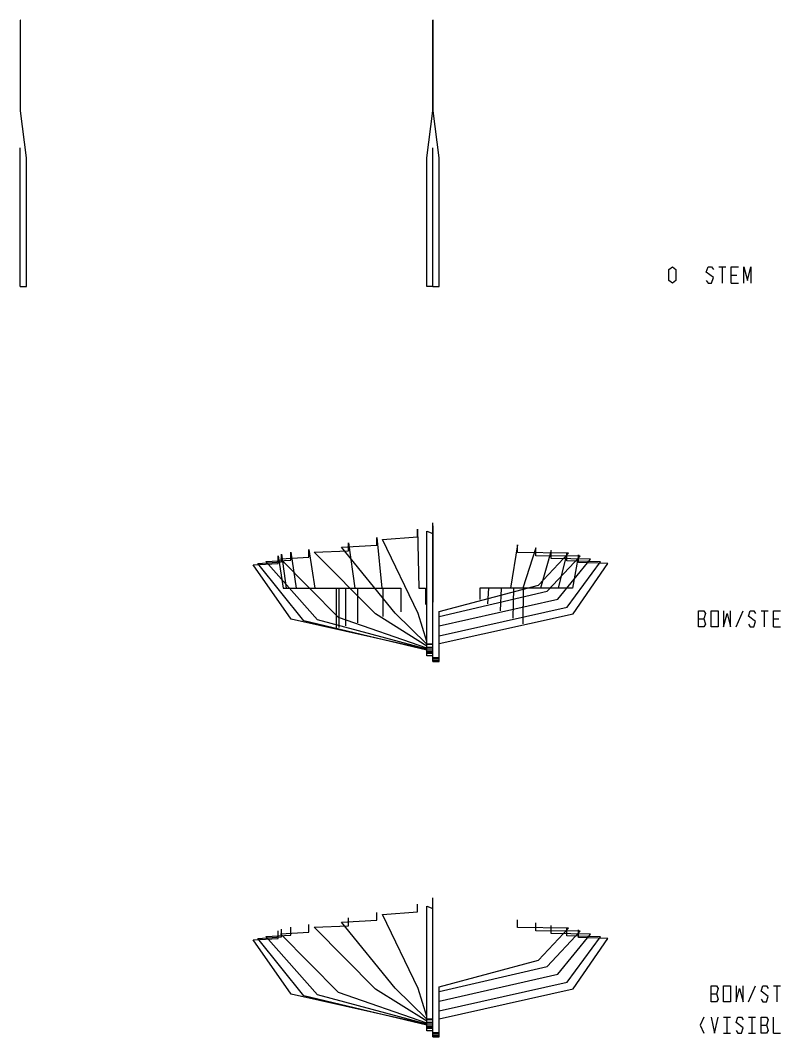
# Model space of a CAD drawing. Header units: metres. Extents: x -385 to 707, y -720 to 1023.
# Drawn here: x 0 to 243.2, y -240 to 85.2 of the extents above; entities that cross this region are included whole.
import ezdxf

# ---------------------------------------------------------------- set-up
doc = ezdxf.new("R2010")
doc.units = ezdxf.units.M

msp = doc.modelspace()

# ---------------------------------------------------------------- linework, layer by layer
for p, q in [((0.01, 85.2), (0, 85.2)), ((0.01, 80.7), (0.01, 85.2)), ((131.99, 80.7), (131.99, 85.2)), ((131.99, 85.2), (132, 85.2)), ((132.01, 85.2), (132, 85.2)), ((132.01, 80.7), (132.01, 85.2)), ((0.01, 78.7), (0.01, 80.7)), ((0.01, 58.7), (0.01, 78.7)), ((131.99, 78.7), (131.99, 80.7)), ((131.99, 58.7), (131.99, 78.7)), ((132.01, 78.7), (132.01, 80.7)), ((132.01, 58.7), (132.01, 78.7)), ((0.01, 56.2), (0.01, 58.7)), ((131.99, 56.2), (131.99, 58.7)), ((132.01, 56.2), (132.01, 58.7)), ((2, 41.18), (0.01, 56.2)), ((130, 41.18), (131.99, 56.2)), ((134, 41.18), (132.01, 56.2)), ((0, 0), (0, 44.45)), ((132, 0), (132, 44.45)), ((2, 11.01), (2, 41.18)), ((130, 11.01), (130, 41.18)), ((134, 11.01), (134, 41.18)), ((2, 1.22), (2, 11.01)), ((130, 1.22), (130, 11.01)), ((134, 1.22), (134, 11.01)), ((207.43, 5.43), (208.57, 6.29)), ((207.43, 2), (207.43, 5.43)), ((208.57, 6.29), (209.71, 5.43)), ((209.71, 5.43), (209.71, 2)), ((219.43, 4.57), (220, 6.29)), ((221.71, 2.86), (219.43, 4.57)), ((220, 6.29), (221.14, 6.29)), ((221.14, 6.29), (221.71, 5.43)), ((223.43, 6.29), (225.71, 6.29)), ((224.57, 1.14), (224.57, 6.29)), ((227.43, 1.14), (227.43, 6.29)), ((227.43, 6.29), (229.71, 6.29)), ((227.43, 3.71), (229.14, 3.71)), ((231.43, 1.14), (231.43, 6.29)), ((231.43, 6.29), (232.57, 2)), ((232.57, 2), (233.71, 6.29)), ((233.71, 6.29), (233.71, 1.14)), ((0, 0), (0, 0)), ((0, 0), (2, 0)), ((2, 0), (2, 1.22)), ((130, 0), (130, 1.22)), ((132, 0), (130, 0)), ((132, 0), (132, 0)), ((132, 0), (134, 0)), ((134, 0), (134, 1.22)), ((208.57, 1.14), (207.43, 2)), ((209.71, 2), (208.57, 1.14)), ((219.43, 2), (220, 1.14)), ((220, 1.14), (221.14, 1.14)), ((221.14, 1.14), (221.71, 2.86)), ((227.43, 1.14), (229.71, 1.14)), ((127.04, -80.06), (127.04, -77.56)), ((127.04, -77.56), (127.49, -96.5)), ((131.99, -79), (131.99, -76.5)), ((131.99, -76.5), (131.99, -96.5)), ((132, -120), (132, -75.55)), ((132, -120), (132, -75.55)), ((132, -120), (132, -75.55)), ((132, -120), (132, -75.55)), ((132, -120), (132, -75.55)), ((132, -120), (132, -75.55)), ((132, -120), (132, -75.55)), ((132, -120), (132, -75.55)), ((132, -120), (132, -75.55)), ((132, -120), (132, -75.55)), ((132, -120), (132, -75.55)), ((132, -120), (132, -75.55)), ((132, -120), (132, -75.55)), ((114.09, -82.76), (114.09, -80.25)), ((114.09, -80.25), (115.62, -96.5)), ((115.84, -80.9), (127.04, -80.06)), ((127.22, -104.61), (115.84, -80.9)), ((130, -104.7), (130, -78.25)), ((130, -78.25), (131.99, -79)), ((92.29, -86.59), (92.29, -84.09)), ((92.29, -84.09), (94.24, -96.5)), ((94, -85), (105, -84.5)), ((102.75, -83.36), (114.09, -82.76)), ((119.87, -104.51), (102.75, -83.36)), ((105, -84.5), (105, -82)), ((105, -82), (107, -96.5)), ((159, -82.6), (156.8, -96.5)), ((159, -85.1), (159, -82.6)), ((164.86, -83.61), (160.76, -96.5)), ((164.86, -86.11), (164.86, -83.61)), ((169.81, -84.45), (166.42, -96.5)), ((169.81, -86.95), (169.81, -84.45)), ((78.5, -88), (86.5, -87.5)), ((82.5, -88.6), (82.5, -86.1)), ((82.5, -86.1), (84.1, -96.5)), ((83.17, -87.07), (92.29, -86.59)), ((101.77, -105.87), (83.17, -87.07)), ((83.51, -88.08), (83.51, -85.58)), ((83.51, -85.58), (85.05, -96.5)), ((86.5, -87.5), (86.5, -85)), ((86.5, -85), (88.2, -96.5)), ((113.6, -104.75), (94, -85)), ((175.3, -85.25), (159, -85.1)), ((179.06, -86.27), (164.86, -86.11)), ((165.75, -95.5), (175.3, -85.25)), ((168.51, -97.5), (179.06, -86.27)), ((182.34, -87.16), (169.81, -86.95)), ((171.96, -100.01), (182.34, -87.16)), ((174.83, -85.25), (172.07, -96.5)), ((174.83, -87.75), (174.83, -85.25)), ((185.58, -88.02), (174.83, -87.75)), ((178.58, -85.78), (176.58, -96.5)), ((178.58, -88.28), (178.58, -85.78)), ((74.5, -89), (82.5, -88.6)), ((86.6, -106.4), (74.5, -89)), ((75.97, -88.57), (83.51, -88.08)), ((90.73, -106.91), (75.97, -88.57)), ((95.05, -106.58), (78.5, -88)), ((174.93, -102.55), (185.58, -88.02)), ((176.81, -104.67), (187.88, -88.61)), ((187.88, -88.61), (178.58, -88.28)), ((84.1, -96.5), (101, -96.5)), ((85.05, -96.5), (101.89, -96.5)), ((88.2, -96.5), (104, -96.5)), ((94.24, -96.5), (107.85, -96.5)), ((101, -96.5), (101, -109.2)), ((101.89, -96.5), (101.87, -109.07)), ((104, -96.5), (104, -108.5)), ((107, -96.5), (116, -96.5)), ((107.85, -96.5), (107.85, -107.58)), ((115.62, -96.5), (121.68, -96.5)), ((116, -96.5), (116, -105.6)), ((121.68, -96.5), (121.68, -104.04)), ((127.49, -96.5), (129.64, -96.5)), ((129.64, -96.5), (129.64, -101.7)), ((131.99, -96.5), (131.99, -96.5)), ((131.99, -96.5), (131.99, -101)), ((134, -104), (165.75, -95.5)), ((134, -105.55), (168.51, -97.5)), ((156.8, -96.5), (147, -96.5)), ((147, -96.5), (147, -100.1)), ((149.79, -96.5), (149.43, -101.47)), ((160.76, -96.5), (149.79, -96.5)), ((153.78, -96.5), (153.49, -103.75)), ((166.42, -96.5), (153.78, -96.5)), ((157.71, -96.5), (157.55, -106.05)), ((172.07, -96.5), (157.71, -96.5)), ((160.8, -96.5), (160.75, -107.88)), ((176.58, -96.5), (160.8, -96.5)), ((134, -108.59), (171.96, -100.01)), ((134, -111.71), (174.93, -102.55)), ((134, -120), (134, -104)), ((216.93, -108.86), (216.93, -103.71)), ((216.93, -103.71), (218.64, -103.71)), ((216.93, -108.86), (216.93, -103.71)), ((216.93, -103.71), (218.64, -103.71)), ((216.93, -108.86), (216.93, -103.71)), ((216.93, -103.71), (218.64, -103.71)), ((216.93, -108.86), (216.93, -103.71)), ((216.93, -103.71), (218.64, -103.71)), ((216.93, -108.86), (216.93, -103.71)), ((216.93, -103.71), (218.64, -103.71)), ((216.93, -108.86), (216.93, -103.71)), ((216.93, -103.71), (218.64, -103.71)), ((216.93, -108.86), (216.93, -103.71)), ((216.93, -103.71), (218.64, -103.71)), ((216.93, -108.86), (216.93, -103.71)), ((216.93, -103.71), (218.64, -103.71)), ((216.93, -108.86), (216.93, -103.71)), ((216.93, -103.71), (218.64, -103.71)), ((216.93, -108.86), (216.93, -103.71)), ((216.93, -103.71), (218.64, -103.71)), ((216.93, -108.86), (216.93, -103.71)), ((216.93, -103.71), (218.64, -103.71)), ((216.93, -108.86), (216.93, -103.71)), ((216.93, -103.71), (218.64, -103.71)), ((216.93, -108.86), (216.93, -103.71)), ((216.93, -103.71), (218.64, -103.71)), ((218.64, -103.71), (219.21, -104.57)), ((218.64, -103.71), (219.21, -104.57)), ((218.64, -103.71), (219.21, -104.57)), ((218.64, -103.71), (219.21, -104.57)), ((218.64, -103.71), (219.21, -104.57)), ((218.64, -103.71), (219.21, -104.57)), ((218.64, -103.71), (219.21, -104.57)), ((218.64, -103.71), (219.21, -104.57)), ((218.64, -103.71), (219.21, -104.57)), ((218.64, -103.71), (219.21, -104.57)), ((218.64, -103.71), (219.21, -104.57)), ((218.64, -103.71), (219.21, -104.57)), ((218.64, -103.71), (219.21, -104.57)), ((220.93, -108.86), (220.93, -103.71)), ((220.93, -103.71), (223.21, -103.71)), ((220.93, -108.86), (220.93, -103.71)), ((220.93, -103.71), (223.21, -103.71)), ((220.93, -108.86), (220.93, -103.71)), ((220.93, -103.71), (223.21, -103.71)), ((220.93, -108.86), (220.93, -103.71)), ((220.93, -103.71), (223.21, -103.71)), ((220.93, -108.86), (220.93, -103.71)), ((220.93, -103.71), (223.21, -103.71)), ((220.93, -108.86), (220.93, -103.71)), ((220.93, -103.71), (223.21, -103.71)), ((220.93, -108.86), (220.93, -103.71)), ((220.93, -103.71), (223.21, -103.71)), ((220.93, -108.86), (220.93, -103.71)), ((220.93, -103.71), (223.21, -103.71)), ((220.93, -108.86), (220.93, -103.71)), ((220.93, -103.71), (223.21, -103.71)), ((220.93, -108.86), (220.93, -103.71)), ((220.93, -103.71), (223.21, -103.71)), ((220.93, -108.86), (220.93, -103.71)), ((220.93, -103.71), (223.21, -103.71)), ((220.93, -108.86), (220.93, -103.71)), ((220.93, -103.71), (223.21, -103.71)), ((220.93, -108.86), (220.93, -103.71)), ((220.93, -103.71), (223.21, -103.71)), ((223.21, -103.71), (223.21, -108.86)), ((223.21, -103.71), (223.21, -108.86)), ((223.21, -103.71), (223.21, -108.86)), ((223.21, -103.71), (223.21, -108.86)), ((223.21, -103.71), (223.21, -108.86)), ((223.21, -103.71), (223.21, -108.86)), ((223.21, -103.71), (223.21, -108.86)), ((223.21, -103.71), (223.21, -108.86)), ((223.21, -103.71), (223.21, -108.86)), ((223.21, -103.71), (223.21, -108.86)), ((223.21, -103.71), (223.21, -108.86)), ((223.21, -103.71), (223.21, -108.86)), ((223.21, -103.71), (223.21, -108.86)), ((224.93, -103.71), (224.93, -108.86)), ((224.93, -103.71), (224.93, -108.86)), ((224.93, -103.71), (224.93, -108.86)), ((224.93, -103.71), (224.93, -108.86)), ((224.93, -103.71), (224.93, -108.86)), ((224.93, -103.71), (224.93, -108.86)), ((224.93, -103.71), (224.93, -108.86)), ((224.93, -103.71), (224.93, -108.86)), ((224.93, -103.71), (224.93, -108.86)), ((224.93, -103.71), (224.93, -108.86)), ((224.93, -103.71), (224.93, -108.86)), ((224.93, -103.71), (224.93, -108.86)), ((224.93, -103.71), (224.93, -108.86)), ((227.21, -108.86), (227.21, -103.71)), ((227.21, -108.86), (227.21, -103.71)), ((227.21, -108.86), (227.21, -103.71)), ((227.21, -108.86), (227.21, -103.71)), ((227.21, -108.86), (227.21, -103.71)), ((227.21, -108.86), (227.21, -103.71)), ((227.21, -108.86), (227.21, -103.71)), ((227.21, -108.86), (227.21, -103.71)), ((227.21, -108.86), (227.21, -103.71)), ((227.21, -108.86), (227.21, -103.71)), ((227.21, -108.86), (227.21, -103.71)), ((227.21, -108.86), (227.21, -103.71)), ((227.21, -108.86), (227.21, -103.71)), ((228.93, -108.86), (231.21, -103.71)), ((228.93, -108.86), (231.21, -103.71)), ((228.93, -108.86), (231.21, -103.71)), ((228.93, -108.86), (231.21, -103.71)), ((228.93, -108.86), (231.21, -103.71)), ((228.93, -108.86), (231.21, -103.71)), ((228.93, -108.86), (231.21, -103.71)), ((228.93, -108.86), (231.21, -103.71)), ((228.93, -108.86), (231.21, -103.71)), ((228.93, -108.86), (231.21, -103.71)), ((228.93, -108.86), (231.21, -103.71)), ((228.93, -108.86), (231.21, -103.71)), ((228.93, -108.86), (231.21, -103.71)), ((232.93, -105.43), (233.5, -103.71)), ((232.93, -105.43), (233.5, -103.71)), ((232.93, -105.43), (233.5, -103.71)), ((232.93, -105.43), (233.5, -103.71)), ((232.93, -105.43), (233.5, -103.71)), ((232.93, -105.43), (233.5, -103.71)), ((232.93, -105.43), (233.5, -103.71)), ((232.93, -105.43), (233.5, -103.71)), ((232.93, -105.43), (233.5, -103.71)), ((232.93, -105.43), (233.5, -103.71)), ((232.93, -105.43), (233.5, -103.71)), ((232.93, -105.43), (233.5, -103.71)), ((232.93, -105.43), (233.5, -103.71)), ((233.5, -103.71), (234.64, -103.71)), ((233.5, -103.71), (234.64, -103.71)), ((233.5, -103.71), (234.64, -103.71)), ((233.5, -103.71), (234.64, -103.71)), ((233.5, -103.71), (234.64, -103.71)), ((233.5, -103.71), (234.64, -103.71)), ((233.5, -103.71), (234.64, -103.71)), ((233.5, -103.71), (234.64, -103.71)), ((233.5, -103.71), (234.64, -103.71)), ((233.5, -103.71), (234.64, -103.71)), ((233.5, -103.71), (234.64, -103.71)), ((233.5, -103.71), (234.64, -103.71)), ((233.5, -103.71), (234.64, -103.71)), ((234.64, -103.71), (235.21, -104.57)), ((234.64, -103.71), (235.21, -104.57)), ((234.64, -103.71), (235.21, -104.57)), ((234.64, -103.71), (235.21, -104.57)), ((234.64, -103.71), (235.21, -104.57)), ((234.64, -103.71), (235.21, -104.57)), ((234.64, -103.71), (235.21, -104.57)), ((234.64, -103.71), (235.21, -104.57)), ((234.64, -103.71), (235.21, -104.57)), ((234.64, -103.71), (235.21, -104.57)), ((234.64, -103.71), (235.21, -104.57)), ((234.64, -103.71), (235.21, -104.57)), ((234.64, -103.71), (235.21, -104.57)), ((236.93, -103.71), (239.21, -103.71)), ((236.93, -103.71), (239.21, -103.71)), ((236.93, -103.71), (239.21, -103.71)), ((236.93, -103.71), (239.21, -103.71)), ((236.93, -103.71), (239.21, -103.71)), ((236.93, -103.71), (239.21, -103.71)), ((236.93, -103.71), (239.21, -103.71)), ((236.93, -103.71), (239.21, -103.71)), ((236.93, -103.71), (239.21, -103.71)), ((236.93, -103.71), (239.21, -103.71)), ((236.93, -103.71), (239.21, -103.71)), ((236.93, -103.71), (239.21, -103.71)), ((236.93, -103.71), (239.21, -103.71)), ((238.07, -108.86), (238.07, -103.71)), ((238.07, -108.86), (238.07, -103.71)), ((238.07, -108.86), (238.07, -103.71)), ((238.07, -108.86), (238.07, -103.71)), ((238.07, -108.86), (238.07, -103.71)), ((238.07, -108.86), (238.07, -103.71)), ((238.07, -108.86), (238.07, -103.71)), ((238.07, -108.86), (238.07, -103.71)), ((238.07, -108.86), (238.07, -103.71)), ((238.07, -108.86), (238.07, -103.71)), ((238.07, -108.86), (238.07, -103.71)), ((238.07, -108.86), (238.07, -103.71)), ((238.07, -108.86), (238.07, -103.71)), ((240.93, -108.86), (240.93, -103.71)), ((240.93, -103.71), (243.21, -103.71)), ((240.93, -108.86), (240.93, -103.71)), ((240.93, -103.71), (243.21, -103.71)), ((240.93, -108.86), (240.93, -103.71)), ((240.93, -103.71), (243.21, -103.71)), ((240.93, -108.86), (240.93, -103.71)), ((240.93, -103.71), (243.21, -103.71)), ((240.93, -108.86), (240.93, -103.71)), ((240.93, -103.71), (243.21, -103.71)), ((240.93, -108.86), (240.93, -103.71)), ((240.93, -103.71), (243.21, -103.71)), ((240.93, -108.86), (240.93, -103.71)), ((240.93, -103.71), (243.21, -103.71)), ((240.93, -108.86), (240.93, -103.71)), ((240.93, -103.71), (243.21, -103.71)), ((240.93, -108.86), (240.93, -103.71)), ((240.93, -103.71), (243.21, -103.71)), ((240.93, -108.86), (240.93, -103.71)), ((240.93, -103.71), (243.21, -103.71)), ((240.93, -108.86), (240.93, -103.71)), ((240.93, -103.71), (243.21, -103.71)), ((240.93, -108.86), (240.93, -103.71)), ((240.93, -103.71), (243.21, -103.71)), ((240.93, -108.86), (240.93, -103.71)), ((240.93, -103.71), (243.21, -103.71)), ((130, -116.1), (86.6, -106.4)), ((130, -116.31), (90.73, -106.91)), ((130, -116), (95.05, -106.58)), ((130, -115.65), (101.77, -105.87)), ((130, -115), (113.6, -104.75)), ((130, -114.45), (119.87, -104.51)), ((130, -113.59), (127.22, -104.61)), ((130, -113.4), (130, -104.7)), ((134, -114.24), (176.81, -104.67)), ((134, -120), (134, -105.55)), ((216.93, -106.29), (218.64, -106.29)), ((216.93, -106.29), (218.64, -106.29)), ((216.93, -106.29), (218.64, -106.29)), ((216.93, -106.29), (218.64, -106.29)), ((216.93, -106.29), (218.64, -106.29)), ((216.93, -106.29), (218.64, -106.29)), ((216.93, -106.29), (218.64, -106.29)), ((216.93, -106.29), (218.64, -106.29)), ((216.93, -106.29), (218.64, -106.29)), ((216.93, -106.29), (218.64, -106.29)), ((216.93, -106.29), (218.64, -106.29)), ((216.93, -106.29), (218.64, -106.29)), ((216.93, -106.29), (218.64, -106.29)), ((219.21, -104.57), (218.64, -106.29)), ((219.21, -104.57), (218.64, -106.29)), ((219.21, -104.57), (218.64, -106.29)), ((219.21, -104.57), (218.64, -106.29)), ((219.21, -104.57), (218.64, -106.29)), ((219.21, -104.57), (218.64, -106.29)), ((219.21, -104.57), (218.64, -106.29)), ((219.21, -104.57), (218.64, -106.29)), ((219.21, -104.57), (218.64, -106.29)), ((219.21, -104.57), (218.64, -106.29)), ((219.21, -104.57), (218.64, -106.29)), ((219.21, -104.57), (218.64, -106.29)), ((219.21, -104.57), (218.64, -106.29)), ((218.64, -106.29), (219.21, -108)), ((218.64, -106.29), (219.21, -108)), ((218.64, -106.29), (219.21, -108)), ((218.64, -106.29), (219.21, -108)), ((218.64, -106.29), (219.21, -108)), ((218.64, -106.29), (219.21, -108)), ((218.64, -106.29), (219.21, -108)), ((218.64, -106.29), (219.21, -108)), ((218.64, -106.29), (219.21, -108)), ((218.64, -106.29), (219.21, -108)), ((218.64, -106.29), (219.21, -108)), ((218.64, -106.29), (219.21, -108)), ((218.64, -106.29), (219.21, -108)), ((224.93, -108.86), (226.07, -104.57)), ((224.93, -108.86), (226.07, -104.57)), ((224.93, -108.86), (226.07, -104.57)), ((224.93, -108.86), (226.07, -104.57)), ((224.93, -108.86), (226.07, -104.57)), ((224.93, -108.86), (226.07, -104.57)), ((224.93, -108.86), (226.07, -104.57)), ((224.93, -108.86), (226.07, -104.57)), ((224.93, -108.86), (226.07, -104.57)), ((224.93, -108.86), (226.07, -104.57)), ((224.93, -108.86), (226.07, -104.57)), ((224.93, -108.86), (226.07, -104.57)), ((224.93, -108.86), (226.07, -104.57)), ((226.07, -104.57), (227.21, -108.86)), ((226.07, -104.57), (227.21, -108.86)), ((226.07, -104.57), (227.21, -108.86)), ((226.07, -104.57), (227.21, -108.86)), ((226.07, -104.57), (227.21, -108.86)), ((226.07, -104.57), (227.21, -108.86)), ((226.07, -104.57), (227.21, -108.86)), ((226.07, -104.57), (227.21, -108.86)), ((226.07, -104.57), (227.21, -108.86)), ((226.07, -104.57), (227.21, -108.86)), ((226.07, -104.57), (227.21, -108.86)), ((226.07, -104.57), (227.21, -108.86)), ((226.07, -104.57), (227.21, -108.86)), ((235.21, -107.14), (232.93, -105.43)), ((235.21, -107.14), (232.93, -105.43)), ((235.21, -107.14), (232.93, -105.43)), ((235.21, -107.14), (232.93, -105.43)), ((235.21, -107.14), (232.93, -105.43)), ((235.21, -107.14), (232.93, -105.43)), ((235.21, -107.14), (232.93, -105.43)), ((235.21, -107.14), (232.93, -105.43)), ((235.21, -107.14), (232.93, -105.43)), ((235.21, -107.14), (232.93, -105.43)), ((235.21, -107.14), (232.93, -105.43)), ((235.21, -107.14), (232.93, -105.43)), ((235.21, -107.14), (232.93, -105.43)), ((234.64, -108.86), (235.21, -107.14)), ((234.64, -108.86), (235.21, -107.14)), ((234.64, -108.86), (235.21, -107.14)), ((234.64, -108.86), (235.21, -107.14)), ((234.64, -108.86), (235.21, -107.14)), ((234.64, -108.86), (235.21, -107.14)), ((234.64, -108.86), (235.21, -107.14)), ((234.64, -108.86), (235.21, -107.14)), ((234.64, -108.86), (235.21, -107.14)), ((234.64, -108.86), (235.21, -107.14)), ((234.64, -108.86), (235.21, -107.14)), ((234.64, -108.86), (235.21, -107.14)), ((234.64, -108.86), (235.21, -107.14)), ((240.93, -106.29), (242.64, -106.29)), ((240.93, -106.29), (242.64, -106.29)), ((240.93, -106.29), (242.64, -106.29)), ((240.93, -106.29), (242.64, -106.29)), ((240.93, -106.29), (242.64, -106.29)), ((240.93, -106.29), (242.64, -106.29)), ((240.93, -106.29), (242.64, -106.29)), ((240.93, -106.29), (242.64, -106.29)), ((240.93, -106.29), (242.64, -106.29)), ((240.93, -106.29), (242.64, -106.29)), ((240.93, -106.29), (242.64, -106.29)), ((240.93, -106.29), (242.64, -106.29)), ((240.93, -106.29), (242.64, -106.29)), ((134, -119.61), (134, -108.59)), ((218.64, -108.86), (216.93, -108.86)), ((218.64, -108.86), (216.93, -108.86)), ((218.64, -108.86), (216.93, -108.86)), ((218.64, -108.86), (216.93, -108.86)), ((218.64, -108.86), (216.93, -108.86)), ((218.64, -108.86), (216.93, -108.86)), ((218.64, -108.86), (216.93, -108.86)), ((218.64, -108.86), (216.93, -108.86)), ((218.64, -108.86), (216.93, -108.86)), ((218.64, -108.86), (216.93, -108.86)), ((218.64, -108.86), (216.93, -108.86)), ((218.64, -108.86), (216.93, -108.86)), ((218.64, -108.86), (216.93, -108.86)), ((219.21, -108), (218.64, -108.86)), ((219.21, -108), (218.64, -108.86)), ((219.21, -108), (218.64, -108.86)), ((219.21, -108), (218.64, -108.86)), ((219.21, -108), (218.64, -108.86)), ((219.21, -108), (218.64, -108.86)), ((219.21, -108), (218.64, -108.86)), ((219.21, -108), (218.64, -108.86)), ((219.21, -108), (218.64, -108.86)), ((219.21, -108), (218.64, -108.86)), ((219.21, -108), (218.64, -108.86)), ((219.21, -108), (218.64, -108.86)), ((219.21, -108), (218.64, -108.86)), ((223.21, -108.86), (220.93, -108.86)), ((223.21, -108.86), (220.93, -108.86)), ((223.21, -108.86), (220.93, -108.86)), ((223.21, -108.86), (220.93, -108.86)), ((223.21, -108.86), (220.93, -108.86)), ((223.21, -108.86), (220.93, -108.86)), ((223.21, -108.86), (220.93, -108.86)), ((223.21, -108.86), (220.93, -108.86)), ((223.21, -108.86), (220.93, -108.86)), ((223.21, -108.86), (220.93, -108.86)), ((223.21, -108.86), (220.93, -108.86)), ((223.21, -108.86), (220.93, -108.86)), ((223.21, -108.86), (220.93, -108.86)), ((232.93, -108), (233.5, -108.86)), ((232.93, -108), (233.5, -108.86)), ((232.93, -108), (233.5, -108.86)), ((232.93, -108), (233.5, -108.86)), ((232.93, -108), (233.5, -108.86)), ((232.93, -108), (233.5, -108.86)), ((232.93, -108), (233.5, -108.86)), ((232.93, -108), (233.5, -108.86)), ((232.93, -108), (233.5, -108.86)), ((232.93, -108), (233.5, -108.86)), ((232.93, -108), (233.5, -108.86)), ((232.93, -108), (233.5, -108.86)), ((232.93, -108), (233.5, -108.86)), ((233.5, -108.86), (234.64, -108.86)), ((233.5, -108.86), (234.64, -108.86)), ((233.5, -108.86), (234.64, -108.86)), ((233.5, -108.86), (234.64, -108.86)), ((233.5, -108.86), (234.64, -108.86)), ((233.5, -108.86), (234.64, -108.86)), ((233.5, -108.86), (234.64, -108.86)), ((233.5, -108.86), (234.64, -108.86)), ((233.5, -108.86), (234.64, -108.86)), ((233.5, -108.86), (234.64, -108.86)), ((233.5, -108.86), (234.64, -108.86)), ((233.5, -108.86), (234.64, -108.86)), ((233.5, -108.86), (234.64, -108.86)), ((240.93, -108.86), (243.21, -108.86)), ((240.93, -108.86), (243.21, -108.86)), ((240.93, -108.86), (243.21, -108.86)), ((240.93, -108.86), (243.21, -108.86)), ((240.93, -108.86), (243.21, -108.86)), ((240.93, -108.86), (243.21, -108.86)), ((240.93, -108.86), (243.21, -108.86)), ((240.93, -108.86), (243.21, -108.86)), ((240.93, -108.86), (243.21, -108.86)), ((240.93, -108.86), (243.21, -108.86)), ((240.93, -108.86), (243.21, -108.86)), ((240.93, -108.86), (243.21, -108.86)), ((240.93, -108.86), (243.21, -108.86)), ((130, -114.4), (130, -113.4)), ((130, -114.56), (130, -113.59)), ((134, -119.14), (134, -111.71)), ((132, -114.4), (130, -114.4)), ((130, -115.44), (130, -114.45)), ((132, -114.56), (130, -114.56)), ((130, -116), (130, -115)), ((132, -115.44), (130, -115.44)), ((130, -116.65), (130, -115.65)), ((132, -116), (130, -116)), ((130, -117), (130, -116)), ((130, -118.1), (130, -116.1)), ((130, -117.35), (130, -116.31)), ((132, -116.65), (130, -116.65)), ((132, -117), (130, -117)), ((132, -114.4), (132, -114.4)), ((132, -114.56), (132, -114.56)), ((132, -115.44), (132, -115.44)), ((132, -116), (132, -116)), ((132, -116.65), (132, -116.65)), ((132, -117), (132, -117)), ((134, -118.65), (134, -114.24)), ((132, -117.35), (130, -117.35)), ((132, -118.1), (130, -118.1)), ((132, -117.35), (132, -117.35)), ((132, -118.1), (132, -118.1)), ((132, -118.65), (132, -118.65)), ((132, -118.65), (134, -118.65)), ((132, -119.14), (132, -119.14)), ((132, -119.14), (134, -119.14)), ((132, -119.61), (132, -119.61)), ((132, -119.61), (134, -119.61)), ((132, -120), (132, -120)), ((132, -120), (134, -120)), ((132, -120), (132, -120)), ((132, -120), (134, -120)), ((127.04, -200.06), (127.04, -197.56)), ((130, -224.7), (130, -198.25)), ((130, -198.25), (131.99, -199)), ((131.99, -199), (131.99, -196.5)), ((132, -240), (132, -195.55)), ((132, -240), (132, -195.55)), ((132, -240), (132, -195.55)), ((132, -240), (132, -195.55)), ((132, -240), (132, -195.55)), ((132, -240), (132, -195.55)), ((132, -240), (132, -195.55)), ((132, -240), (132, -195.55)), ((132, -240), (132, -195.55)), ((132, -240), (132, -195.55)), ((132, -240), (132, -195.55)), ((132, -240), (132, -195.55)), ((132, -240), (132, -195.55)), ((114.09, -202.76), (114.09, -200.25)), ((115.84, -200.9), (127.04, -200.06)), ((127.22, -224.61), (115.84, -200.9)), ((92.29, -206.59), (92.29, -204.09)), ((94, -205), (105, -204.5)), ((102.75, -203.36), (114.09, -202.76)), ((119.87, -224.51), (102.75, -203.36)), ((105, -204.5), (105, -202)), ((159, -205.1), (159, -202.6)), ((164.86, -206.11), (164.86, -203.61)), ((169.81, -206.95), (169.81, -204.45)), ((75.97, -208.57), (83.51, -208.08)), ((78.5, -208), (86.5, -207.5)), ((95.05, -226.58), (78.5, -208)), ((82.5, -208.6), (82.5, -206.1)), ((83.17, -207.07), (92.29, -206.59)), ((101.77, -225.87), (83.17, -207.07)), ((83.51, -208.08), (83.51, -205.58)), ((86.5, -207.5), (86.5, -205)), ((113.6, -224.75), (94, -205)), ((175.3, -205.25), (159, -205.1)), ((179.06, -206.27), (164.86, -206.11)), ((165.75, -215.5), (175.3, -205.25)), ((168.51, -217.5), (179.06, -206.27)), ((182.34, -207.16), (169.81, -206.95)), ((171.96, -220.01), (182.34, -207.16)), ((174.83, -207.75), (174.83, -205.25)), ((185.58, -208.02), (174.83, -207.75)), ((174.93, -222.55), (185.58, -208.02)), ((178.58, -208.28), (178.58, -205.78)), ((74.5, -209), (82.5, -208.6)), ((86.6, -226.4), (74.5, -209)), ((90.73, -226.91), (75.97, -208.57)), ((176.81, -224.67), (187.88, -208.61)), ((187.88, -208.61), (178.58, -208.28)), ((134, -224), (165.75, -215.5)), ((134, -225.55), (168.51, -217.5)), ((134, -228.59), (171.96, -220.01)), ((134, -231.71), (174.93, -222.55)), ((134, -240), (134, -224)), ((220.93, -228.86), (220.93, -223.71)), ((220.93, -223.71), (222.64, -223.71)), ((220.93, -228.86), (220.93, -223.71)), ((220.93, -223.71), (222.64, -223.71)), ((220.93, -228.86), (220.93, -223.71)), ((220.93, -223.71), (222.64, -223.71)), ((220.93, -228.86), (220.93, -223.71)), ((220.93, -223.71), (222.64, -223.71)), ((220.93, -228.86), (220.93, -223.71)), ((220.93, -223.71), (222.64, -223.71)), ((220.93, -228.86), (220.93, -223.71)), ((220.93, -223.71), (222.64, -223.71)), ((220.93, -228.86), (220.93, -223.71)), ((220.93, -223.71), (222.64, -223.71)), ((220.93, -228.86), (220.93, -223.71)), ((220.93, -223.71), (222.64, -223.71)), ((220.93, -228.86), (220.93, -223.71)), ((220.93, -223.71), (222.64, -223.71)), ((220.93, -228.86), (220.93, -223.71)), ((220.93, -223.71), (222.64, -223.71)), ((220.93, -228.86), (220.93, -223.71)), ((220.93, -223.71), (222.64, -223.71)), ((220.93, -228.86), (220.93, -223.71)), ((220.93, -223.71), (222.64, -223.71)), ((220.93, -228.86), (220.93, -223.71)), ((220.93, -223.71), (222.64, -223.71)), ((222.64, -223.71), (223.21, -224.57)), ((222.64, -223.71), (223.21, -224.57)), ((222.64, -223.71), (223.21, -224.57)), ((222.64, -223.71), (223.21, -224.57)), ((222.64, -223.71), (223.21, -224.57)), ((222.64, -223.71), (223.21, -224.57)), ((222.64, -223.71), (223.21, -224.57)), ((222.64, -223.71), (223.21, -224.57)), ((222.64, -223.71), (223.21, -224.57)), ((222.64, -223.71), (223.21, -224.57)), ((222.64, -223.71), (223.21, -224.57)), ((222.64, -223.71), (223.21, -224.57)), ((222.64, -223.71), (223.21, -224.57)), ((224.93, -228.86), (224.93, -223.71)), ((224.93, -223.71), (227.21, -223.71)), ((224.93, -228.86), (224.93, -223.71)), ((224.93, -223.71), (227.21, -223.71)), ((224.93, -228.86), (224.93, -223.71)), ((224.93, -223.71), (227.21, -223.71)), ((224.93, -228.86), (224.93, -223.71)), ((224.93, -223.71), (227.21, -223.71)), ((224.93, -228.86), (224.93, -223.71)), ((224.93, -223.71), (227.21, -223.71)), ((224.93, -228.86), (224.93, -223.71)), ((224.93, -223.71), (227.21, -223.71)), ((224.93, -228.86), (224.93, -223.71)), ((224.93, -223.71), (227.21, -223.71)), ((224.93, -228.86), (224.93, -223.71)), ((224.93, -223.71), (227.21, -223.71)), ((224.93, -228.86), (224.93, -223.71)), ((224.93, -223.71), (227.21, -223.71)), ((224.93, -228.86), (224.93, -223.71)), ((224.93, -223.71), (227.21, -223.71)), ((224.93, -228.86), (224.93, -223.71)), ((224.93, -223.71), (227.21, -223.71)), ((224.93, -228.86), (224.93, -223.71)), ((224.93, -223.71), (227.21, -223.71)), ((224.93, -228.86), (224.93, -223.71)), ((224.93, -223.71), (227.21, -223.71)), ((227.21, -223.71), (227.21, -228.86)), ((227.21, -223.71), (227.21, -228.86)), ((227.21, -223.71), (227.21, -228.86)), ((227.21, -223.71), (227.21, -228.86)), ((227.21, -223.71), (227.21, -228.86)), ((227.21, -223.71), (227.21, -228.86)), ((227.21, -223.71), (227.21, -228.86)), ((227.21, -223.71), (227.21, -228.86)), ((227.21, -223.71), (227.21, -228.86)), ((227.21, -223.71), (227.21, -228.86)), ((227.21, -223.71), (227.21, -228.86)), ((227.21, -223.71), (227.21, -228.86)), ((227.21, -223.71), (227.21, -228.86)), ((228.93, -223.71), (228.93, -228.86)), ((228.93, -223.71), (228.93, -228.86)), ((228.93, -223.71), (228.93, -228.86)), ((228.93, -223.71), (228.93, -228.86)), ((228.93, -223.71), (228.93, -228.86)), ((228.93, -223.71), (228.93, -228.86)), ((228.93, -223.71), (228.93, -228.86)), ((228.93, -223.71), (228.93, -228.86)), ((228.93, -223.71), (228.93, -228.86)), ((228.93, -223.71), (228.93, -228.86)), ((228.93, -223.71), (228.93, -228.86)), ((228.93, -223.71), (228.93, -228.86)), ((228.93, -223.71), (228.93, -228.86)), ((231.21, -228.86), (231.21, -223.71)), ((231.21, -228.86), (231.21, -223.71)), ((231.21, -228.86), (231.21, -223.71)), ((231.21, -228.86), (231.21, -223.71)), ((231.21, -228.86), (231.21, -223.71)), ((231.21, -228.86), (231.21, -223.71)), ((231.21, -228.86), (231.21, -223.71)), ((231.21, -228.86), (231.21, -223.71)), ((231.21, -228.86), (231.21, -223.71)), ((231.21, -228.86), (231.21, -223.71)), ((231.21, -228.86), (231.21, -223.71)), ((231.21, -228.86), (231.21, -223.71)), ((231.21, -228.86), (231.21, -223.71)), ((232.93, -228.86), (235.21, -223.71)), ((232.93, -228.86), (235.21, -223.71)), ((232.93, -228.86), (235.21, -223.71)), ((232.93, -228.86), (235.21, -223.71)), ((232.93, -228.86), (235.21, -223.71)), ((232.93, -228.86), (235.21, -223.71)), ((232.93, -228.86), (235.21, -223.71)), ((232.93, -228.86), (235.21, -223.71)), ((232.93, -228.86), (235.21, -223.71)), ((232.93, -228.86), (235.21, -223.71)), ((232.93, -228.86), (235.21, -223.71)), ((232.93, -228.86), (235.21, -223.71)), ((232.93, -228.86), (235.21, -223.71)), ((236.93, -225.43), (237.5, -223.71)), ((236.93, -225.43), (237.5, -223.71)), ((236.93, -225.43), (237.5, -223.71)), ((236.93, -225.43), (237.5, -223.71)), ((236.93, -225.43), (237.5, -223.71)), ((236.93, -225.43), (237.5, -223.71)), ((236.93, -225.43), (237.5, -223.71)), ((236.93, -225.43), (237.5, -223.71)), ((236.93, -225.43), (237.5, -223.71)), ((236.93, -225.43), (237.5, -223.71)), ((236.93, -225.43), (237.5, -223.71)), ((236.93, -225.43), (237.5, -223.71)), ((236.93, -225.43), (237.5, -223.71)), ((237.5, -223.71), (238.64, -223.71)), ((237.5, -223.71), (238.64, -223.71)), ((237.5, -223.71), (238.64, -223.71)), ((237.5, -223.71), (238.64, -223.71)), ((237.5, -223.71), (238.64, -223.71)), ((237.5, -223.71), (238.64, -223.71)), ((237.5, -223.71), (238.64, -223.71)), ((237.5, -223.71), (238.64, -223.71)), ((237.5, -223.71), (238.64, -223.71)), ((237.5, -223.71), (238.64, -223.71)), ((237.5, -223.71), (238.64, -223.71)), ((237.5, -223.71), (238.64, -223.71)), ((237.5, -223.71), (238.64, -223.71)), ((238.64, -223.71), (239.21, -224.57)), ((238.64, -223.71), (239.21, -224.57)), ((238.64, -223.71), (239.21, -224.57)), ((238.64, -223.71), (239.21, -224.57)), ((238.64, -223.71), (239.21, -224.57)), ((238.64, -223.71), (239.21, -224.57)), ((238.64, -223.71), (239.21, -224.57)), ((238.64, -223.71), (239.21, -224.57)), ((238.64, -223.71), (239.21, -224.57)), ((238.64, -223.71), (239.21, -224.57)), ((238.64, -223.71), (239.21, -224.57)), ((238.64, -223.71), (239.21, -224.57)), ((238.64, -223.71), (239.21, -224.57)), ((240.93, -223.71), (243.21, -223.71)), ((240.93, -223.71), (243.21, -223.71)), ((240.93, -223.71), (243.21, -223.71)), ((240.93, -223.71), (243.21, -223.71)), ((240.93, -223.71), (243.21, -223.71)), ((240.93, -223.71), (243.21, -223.71)), ((240.93, -223.71), (243.21, -223.71)), ((240.93, -223.71), (243.21, -223.71)), ((240.93, -223.71), (243.21, -223.71)), ((240.93, -223.71), (243.21, -223.71)), ((240.93, -223.71), (243.21, -223.71)), ((240.93, -223.71), (243.21, -223.71)), ((240.93, -223.71), (243.21, -223.71)), ((242.07, -228.86), (242.07, -223.71)), ((242.07, -228.86), (242.07, -223.71)), ((242.07, -228.86), (242.07, -223.71)), ((242.07, -228.86), (242.07, -223.71)), ((242.07, -228.86), (242.07, -223.71)), ((242.07, -228.86), (242.07, -223.71)), ((242.07, -228.86), (242.07, -223.71)), ((242.07, -228.86), (242.07, -223.71)), ((242.07, -228.86), (242.07, -223.71)), ((242.07, -228.86), (242.07, -223.71)), ((242.07, -228.86), (242.07, -223.71)), ((242.07, -228.86), (242.07, -223.71)), ((242.07, -228.86), (242.07, -223.71)), ((130, -236.1), (86.6, -226.4)), ((130, -236.31), (90.73, -226.91)), ((130, -236), (95.05, -226.58)), ((130, -235.65), (101.77, -225.87)), ((130, -235), (113.6, -224.75)), ((130, -234.45), (119.87, -224.51)), ((130, -233.59), (127.22, -224.61)), ((130, -233.4), (130, -224.7)), ((134, -234.24), (176.81, -224.67)), ((134, -240), (134, -225.55)), ((220.93, -226.29), (222.64, -226.29)), ((220.93, -226.29), (222.64, -226.29)), ((220.93, -226.29), (222.64, -226.29)), ((220.93, -226.29), (222.64, -226.29)), ((220.93, -226.29), (222.64, -226.29)), ((220.93, -226.29), (222.64, -226.29)), ((220.93, -226.29), (222.64, -226.29)), ((220.93, -226.29), (222.64, -226.29)), ((220.93, -226.29), (222.64, -226.29)), ((220.93, -226.29), (222.64, -226.29)), ((220.93, -226.29), (222.64, -226.29)), ((220.93, -226.29), (222.64, -226.29)), ((220.93, -226.29), (222.64, -226.29)), ((223.21, -224.57), (222.64, -226.29)), ((223.21, -224.57), (222.64, -226.29)), ((223.21, -224.57), (222.64, -226.29)), ((223.21, -224.57), (222.64, -226.29)), ((223.21, -224.57), (222.64, -226.29)), ((223.21, -224.57), (222.64, -226.29)), ((223.21, -224.57), (222.64, -226.29)), ((223.21, -224.57), (222.64, -226.29)), ((223.21, -224.57), (222.64, -226.29)), ((223.21, -224.57), (222.64, -226.29)), ((223.21, -224.57), (222.64, -226.29)), ((223.21, -224.57), (222.64, -226.29)), ((223.21, -224.57), (222.64, -226.29)), ((222.64, -226.29), (223.21, -228)), ((222.64, -226.29), (223.21, -228)), ((222.64, -226.29), (223.21, -228)), ((222.64, -226.29), (223.21, -228)), ((222.64, -226.29), (223.21, -228)), ((222.64, -226.29), (223.21, -228)), ((222.64, -226.29), (223.21, -228)), ((222.64, -226.29), (223.21, -228)), ((222.64, -226.29), (223.21, -228)), ((222.64, -226.29), (223.21, -228)), ((222.64, -226.29), (223.21, -228)), ((222.64, -226.29), (223.21, -228)), ((222.64, -226.29), (223.21, -228)), ((228.93, -228.86), (230.07, -224.57)), ((228.93, -228.86), (230.07, -224.57)), ((228.93, -228.86), (230.07, -224.57)), ((228.93, -228.86), (230.07, -224.57)), ((228.93, -228.86), (230.07, -224.57)), ((228.93, -228.86), (230.07, -224.57)), ((228.93, -228.86), (230.07, -224.57)), ((228.93, -228.86), (230.07, -224.57)), ((228.93, -228.86), (230.07, -224.57)), ((228.93, -228.86), (230.07, -224.57)), ((228.93, -228.86), (230.07, -224.57)), ((228.93, -228.86), (230.07, -224.57)), ((228.93, -228.86), (230.07, -224.57)), ((230.07, -224.57), (231.21, -228.86)), ((230.07, -224.57), (231.21, -228.86)), ((230.07, -224.57), (231.21, -228.86)), ((230.07, -224.57), (231.21, -228.86)), ((230.07, -224.57), (231.21, -228.86)), ((230.07, -224.57), (231.21, -228.86)), ((230.07, -224.57), (231.21, -228.86)), ((230.07, -224.57), (231.21, -228.86)), ((230.07, -224.57), (231.21, -228.86)), ((230.07, -224.57), (231.21, -228.86)), ((230.07, -224.57), (231.21, -228.86)), ((230.07, -224.57), (231.21, -228.86)), ((230.07, -224.57), (231.21, -228.86)), ((239.21, -227.14), (236.93, -225.43)), ((239.21, -227.14), (236.93, -225.43)), ((239.21, -227.14), (236.93, -225.43)), ((239.21, -227.14), (236.93, -225.43)), ((239.21, -227.14), (236.93, -225.43)), ((239.21, -227.14), (236.93, -225.43)), ((239.21, -227.14), (236.93, -225.43)), ((239.21, -227.14), (236.93, -225.43)), ((239.21, -227.14), (236.93, -225.43)), ((239.21, -227.14), (236.93, -225.43)), ((239.21, -227.14), (236.93, -225.43)), ((239.21, -227.14), (236.93, -225.43)), ((239.21, -227.14), (236.93, -225.43)), ((238.64, -228.86), (239.21, -227.14)), ((238.64, -228.86), (239.21, -227.14)), ((238.64, -228.86), (239.21, -227.14)), ((238.64, -228.86), (239.21, -227.14)), ((238.64, -228.86), (239.21, -227.14)), ((238.64, -228.86), (239.21, -227.14)), ((238.64, -228.86), (239.21, -227.14)), ((238.64, -228.86), (239.21, -227.14)), ((238.64, -228.86), (239.21, -227.14)), ((238.64, -228.86), (239.21, -227.14)), ((238.64, -228.86), (239.21, -227.14)), ((238.64, -228.86), (239.21, -227.14)), ((238.64, -228.86), (239.21, -227.14)), ((134, -239.61), (134, -228.59)), ((222.64, -228.86), (220.93, -228.86)), ((222.64, -228.86), (220.93, -228.86)), ((222.64, -228.86), (220.93, -228.86)), ((222.64, -228.86), (220.93, -228.86)), ((222.64, -228.86), (220.93, -228.86)), ((222.64, -228.86), (220.93, -228.86)), ((222.64, -228.86), (220.93, -228.86)), ((222.64, -228.86), (220.93, -228.86)), ((222.64, -228.86), (220.93, -228.86)), ((222.64, -228.86), (220.93, -228.86)), ((222.64, -228.86), (220.93, -228.86)), ((222.64, -228.86), (220.93, -228.86)), ((222.64, -228.86), (220.93, -228.86)), ((223.21, -228), (222.64, -228.86)), ((223.21, -228), (222.64, -228.86)), ((223.21, -228), (222.64, -228.86)), ((223.21, -228), (222.64, -228.86)), ((223.21, -228), (222.64, -228.86)), ((223.21, -228), (222.64, -228.86)), ((223.21, -228), (222.64, -228.86)), ((223.21, -228), (222.64, -228.86)), ((223.21, -228), (222.64, -228.86)), ((223.21, -228), (222.64, -228.86)), ((223.21, -228), (222.64, -228.86)), ((223.21, -228), (222.64, -228.86)), ((223.21, -228), (222.64, -228.86)), ((227.21, -228.86), (224.93, -228.86)), ((227.21, -228.86), (224.93, -228.86)), ((227.21, -228.86), (224.93, -228.86)), ((227.21, -228.86), (224.93, -228.86)), ((227.21, -228.86), (224.93, -228.86)), ((227.21, -228.86), (224.93, -228.86)), ((227.21, -228.86), (224.93, -228.86)), ((227.21, -228.86), (224.93, -228.86)), ((227.21, -228.86), (224.93, -228.86)), ((227.21, -228.86), (224.93, -228.86)), ((227.21, -228.86), (224.93, -228.86)), ((227.21, -228.86), (224.93, -228.86)), ((227.21, -228.86), (224.93, -228.86)), ((236.93, -228), (237.5, -228.86)), ((236.93, -228), (237.5, -228.86)), ((236.93, -228), (237.5, -228.86)), ((236.93, -228), (237.5, -228.86)), ((236.93, -228), (237.5, -228.86)), ((236.93, -228), (237.5, -228.86)), ((236.93, -228), (237.5, -228.86)), ((236.93, -228), (237.5, -228.86)), ((236.93, -228), (237.5, -228.86)), ((236.93, -228), (237.5, -228.86)), ((236.93, -228), (237.5, -228.86)), ((236.93, -228), (237.5, -228.86)), ((236.93, -228), (237.5, -228.86)), ((237.5, -228.86), (238.64, -228.86)), ((237.5, -228.86), (238.64, -228.86)), ((237.5, -228.86), (238.64, -228.86)), ((237.5, -228.86), (238.64, -228.86)), ((237.5, -228.86), (238.64, -228.86)), ((237.5, -228.86), (238.64, -228.86)), ((237.5, -228.86), (238.64, -228.86)), ((237.5, -228.86), (238.64, -228.86)), ((237.5, -228.86), (238.64, -228.86)), ((237.5, -228.86), (238.64, -228.86)), ((237.5, -228.86), (238.64, -228.86)), ((237.5, -228.86), (238.64, -228.86)), ((237.5, -228.86), (238.64, -228.86)), ((130, -234.4), (130, -233.4)), ((130, -234.56), (130, -233.59)), ((134, -239.14), (134, -231.71)), ((218.64, -233.71), (217.5, -236.29)), ((218.64, -233.71), (217.5, -236.29)), ((218.64, -233.71), (217.5, -236.29)), ((218.64, -233.71), (217.5, -236.29)), ((218.64, -233.71), (217.5, -236.29)), ((218.64, -233.71), (217.5, -236.29)), ((218.64, -233.71), (217.5, -236.29)), ((218.64, -233.71), (217.5, -236.29)), ((218.64, -233.71), (217.5, -236.29)), ((218.64, -233.71), (217.5, -236.29)), ((218.64, -233.71), (217.5, -236.29)), ((218.64, -233.71), (217.5, -236.29)), ((218.64, -233.71), (217.5, -236.29)), ((220.93, -233.71), (222.07, -238.86)), ((220.93, -233.71), (222.07, -238.86)), ((220.93, -233.71), (222.07, -238.86)), ((220.93, -233.71), (222.07, -238.86)), ((220.93, -233.71), (222.07, -238.86)), ((220.93, -233.71), (222.07, -238.86)), ((220.93, -233.71), (222.07, -238.86)), ((220.93, -233.71), (222.07, -238.86)), ((220.93, -233.71), (222.07, -238.86)), ((220.93, -233.71), (222.07, -238.86)), ((220.93, -233.71), (222.07, -238.86)), ((220.93, -233.71), (222.07, -238.86)), ((220.93, -233.71), (222.07, -238.86)), ((222.07, -238.86), (223.21, -233.71)), ((222.07, -238.86), (223.21, -233.71)), ((222.07, -238.86), (223.21, -233.71)), ((222.07, -238.86), (223.21, -233.71)), ((222.07, -238.86), (223.21, -233.71)), ((222.07, -238.86), (223.21, -233.71)), ((222.07, -238.86), (223.21, -233.71)), ((222.07, -238.86), (223.21, -233.71)), ((222.07, -238.86), (223.21, -233.71)), ((222.07, -238.86), (223.21, -233.71)), ((222.07, -238.86), (223.21, -233.71)), ((222.07, -238.86), (223.21, -233.71)), ((222.07, -238.86), (223.21, -233.71)), ((224.93, -233.71), (227.21, -233.71)), ((224.93, -233.71), (227.21, -233.71)), ((224.93, -233.71), (227.21, -233.71)), ((224.93, -233.71), (227.21, -233.71)), ((224.93, -233.71), (227.21, -233.71)), ((224.93, -233.71), (227.21, -233.71)), ((224.93, -233.71), (227.21, -233.71)), ((224.93, -233.71), (227.21, -233.71)), ((224.93, -233.71), (227.21, -233.71)), ((224.93, -233.71), (227.21, -233.71)), ((224.93, -233.71), (227.21, -233.71)), ((224.93, -233.71), (227.21, -233.71)), ((224.93, -233.71), (227.21, -233.71)), ((226.07, -238.86), (226.07, -233.71)), ((226.07, -238.86), (226.07, -233.71)), ((226.07, -238.86), (226.07, -233.71)), ((226.07, -238.86), (226.07, -233.71)), ((226.07, -238.86), (226.07, -233.71)), ((226.07, -238.86), (226.07, -233.71)), ((226.07, -238.86), (226.07, -233.71)), ((226.07, -238.86), (226.07, -233.71)), ((226.07, -238.86), (226.07, -233.71)), ((226.07, -238.86), (226.07, -233.71)), ((226.07, -238.86), (226.07, -233.71)), ((226.07, -238.86), (226.07, -233.71)), ((226.07, -238.86), (226.07, -233.71)), ((228.93, -235.43), (229.5, -233.71)), ((228.93, -235.43), (229.5, -233.71)), ((228.93, -235.43), (229.5, -233.71)), ((228.93, -235.43), (229.5, -233.71)), ((228.93, -235.43), (229.5, -233.71)), ((228.93, -235.43), (229.5, -233.71)), ((228.93, -235.43), (229.5, -233.71)), ((228.93, -235.43), (229.5, -233.71)), ((228.93, -235.43), (229.5, -233.71)), ((228.93, -235.43), (229.5, -233.71)), ((228.93, -235.43), (229.5, -233.71)), ((228.93, -235.43), (229.5, -233.71)), ((228.93, -235.43), (229.5, -233.71)), ((229.5, -233.71), (230.64, -233.71)), ((229.5, -233.71), (230.64, -233.71)), ((229.5, -233.71), (230.64, -233.71)), ((229.5, -233.71), (230.64, -233.71)), ((229.5, -233.71), (230.64, -233.71)), ((229.5, -233.71), (230.64, -233.71)), ((229.5, -233.71), (230.64, -233.71)), ((229.5, -233.71), (230.64, -233.71)), ((229.5, -233.71), (230.64, -233.71)), ((229.5, -233.71), (230.64, -233.71)), ((229.5, -233.71), (230.64, -233.71)), ((229.5, -233.71), (230.64, -233.71)), ((229.5, -233.71), (230.64, -233.71)), ((230.64, -233.71), (231.21, -234.57)), ((230.64, -233.71), (231.21, -234.57)), ((230.64, -233.71), (231.21, -234.57)), ((230.64, -233.71), (231.21, -234.57)), ((230.64, -233.71), (231.21, -234.57)), ((230.64, -233.71), (231.21, -234.57)), ((230.64, -233.71), (231.21, -234.57)), ((230.64, -233.71), (231.21, -234.57)), ((230.64, -233.71), (231.21, -234.57)), ((230.64, -233.71), (231.21, -234.57)), ((230.64, -233.71), (231.21, -234.57)), ((230.64, -233.71), (231.21, -234.57)), ((230.64, -233.71), (231.21, -234.57)), ((232.93, -233.71), (235.21, -233.71)), ((232.93, -233.71), (235.21, -233.71)), ((232.93, -233.71), (235.21, -233.71)), ((232.93, -233.71), (235.21, -233.71)), ((232.93, -233.71), (235.21, -233.71)), ((232.93, -233.71), (235.21, -233.71)), ((232.93, -233.71), (235.21, -233.71)), ((232.93, -233.71), (235.21, -233.71)), ((232.93, -233.71), (235.21, -233.71)), ((232.93, -233.71), (235.21, -233.71)), ((232.93, -233.71), (235.21, -233.71)), ((232.93, -233.71), (235.21, -233.71)), ((232.93, -233.71), (235.21, -233.71)), ((234.07, -238.86), (234.07, -233.71)), ((234.07, -238.86), (234.07, -233.71)), ((234.07, -238.86), (234.07, -233.71)), ((234.07, -238.86), (234.07, -233.71)), ((234.07, -238.86), (234.07, -233.71)), ((234.07, -238.86), (234.07, -233.71)), ((234.07, -238.86), (234.07, -233.71)), ((234.07, -238.86), (234.07, -233.71)), ((234.07, -238.86), (234.07, -233.71)), ((234.07, -238.86), (234.07, -233.71)), ((234.07, -238.86), (234.07, -233.71)), ((234.07, -238.86), (234.07, -233.71)), ((234.07, -238.86), (234.07, -233.71)), ((236.93, -238.86), (236.93, -233.71)), ((236.93, -233.71), (238.64, -233.71)), ((236.93, -238.86), (236.93, -233.71)), ((236.93, -233.71), (238.64, -233.71)), ((236.93, -238.86), (236.93, -233.71)), ((236.93, -233.71), (238.64, -233.71)), ((236.93, -238.86), (236.93, -233.71)), ((236.93, -233.71), (238.64, -233.71)), ((236.93, -238.86), (236.93, -233.71)), ((236.93, -233.71), (238.64, -233.71)), ((236.93, -238.86), (236.93, -233.71)), ((236.93, -233.71), (238.64, -233.71)), ((236.93, -238.86), (236.93, -233.71)), ((236.93, -233.71), (238.64, -233.71)), ((236.93, -238.86), (236.93, -233.71)), ((236.93, -233.71), (238.64, -233.71)), ((236.93, -238.86), (236.93, -233.71)), ((236.93, -233.71), (238.64, -233.71)), ((236.93, -238.86), (236.93, -233.71)), ((236.93, -233.71), (238.64, -233.71)), ((236.93, -238.86), (236.93, -233.71)), ((236.93, -233.71), (238.64, -233.71)), ((236.93, -238.86), (236.93, -233.71)), ((236.93, -233.71), (238.64, -233.71)), ((236.93, -238.86), (236.93, -233.71)), ((236.93, -233.71), (238.64, -233.71)), ((238.64, -233.71), (239.21, -234.57)), ((238.64, -233.71), (239.21, -234.57)), ((238.64, -233.71), (239.21, -234.57)), ((238.64, -233.71), (239.21, -234.57)), ((238.64, -233.71), (239.21, -234.57)), ((238.64, -233.71), (239.21, -234.57)), ((238.64, -233.71), (239.21, -234.57)), ((238.64, -233.71), (239.21, -234.57)), ((238.64, -233.71), (239.21, -234.57)), ((238.64, -233.71), (239.21, -234.57)), ((238.64, -233.71), (239.21, -234.57)), ((238.64, -233.71), (239.21, -234.57)), ((238.64, -233.71), (239.21, -234.57)), ((240.93, -238.86), (240.93, -233.71)), ((240.93, -238.86), (240.93, -233.71)), ((240.93, -238.86), (240.93, -233.71)), ((240.93, -238.86), (240.93, -233.71)), ((240.93, -238.86), (240.93, -233.71)), ((240.93, -238.86), (240.93, -233.71)), ((240.93, -238.86), (240.93, -233.71)), ((240.93, -238.86), (240.93, -233.71)), ((240.93, -238.86), (240.93, -233.71)), ((240.93, -238.86), (240.93, -233.71)), ((240.93, -238.86), (240.93, -233.71)), ((240.93, -238.86), (240.93, -233.71)), ((240.93, -238.86), (240.93, -233.71)), ((132, -234.4), (130, -234.4)), ((130, -235.44), (130, -234.45)), ((132, -234.56), (130, -234.56)), ((130, -236), (130, -235)), ((132, -235.44), (130, -235.44)), ((130, -236.65), (130, -235.65)), ((132, -236), (130, -236)), ((130, -237), (130, -236)), ((130, -238.1), (130, -236.1)), ((130, -237.35), (130, -236.31)), ((132, -236.65), (130, -236.65)), ((132, -237), (130, -237)), ((132, -237.35), (130, -237.35)), ((132, -234.4), (132, -234.4)), ((132, -234.56), (132, -234.56)), ((132, -235.44), (132, -235.44)), ((132, -236), (132, -236)), ((132, -236.65), (132, -236.65)), ((132, -237), (132, -237)), ((132, -237.35), (132, -237.35)), ((134, -238.65), (134, -234.24)), ((217.5, -236.29), (218.64, -238.86)), ((217.5, -236.29), (218.64, -238.86)), ((217.5, -236.29), (218.64, -238.86)), ((217.5, -236.29), (218.64, -238.86)), ((217.5, -236.29), (218.64, -238.86)), ((217.5, -236.29), (218.64, -238.86)), ((217.5, -236.29), (218.64, -238.86)), ((217.5, -236.29), (218.64, -238.86)), ((217.5, -236.29), (218.64, -238.86)), ((217.5, -236.29), (218.64, -238.86)), ((217.5, -236.29), (218.64, -238.86)), ((217.5, -236.29), (218.64, -238.86)), ((217.5, -236.29), (218.64, -238.86)), ((231.21, -237.14), (228.93, -235.43)), ((231.21, -237.14), (228.93, -235.43)), ((231.21, -237.14), (228.93, -235.43)), ((231.21, -237.14), (228.93, -235.43)), ((231.21, -237.14), (228.93, -235.43)), ((231.21, -237.14), (228.93, -235.43)), ((231.21, -237.14), (228.93, -235.43)), ((231.21, -237.14), (228.93, -235.43)), ((231.21, -237.14), (228.93, -235.43)), ((231.21, -237.14), (228.93, -235.43)), ((231.21, -237.14), (228.93, -235.43)), ((231.21, -237.14), (228.93, -235.43)), ((231.21, -237.14), (228.93, -235.43)), ((230.64, -238.86), (231.21, -237.14)), ((230.64, -238.86), (231.21, -237.14)), ((230.64, -238.86), (231.21, -237.14)), ((230.64, -238.86), (231.21, -237.14)), ((230.64, -238.86), (231.21, -237.14)), ((230.64, -238.86), (231.21, -237.14)), ((230.64, -238.86), (231.21, -237.14)), ((230.64, -238.86), (231.21, -237.14)), ((230.64, -238.86), (231.21, -237.14)), ((230.64, -238.86), (231.21, -237.14)), ((230.64, -238.86), (231.21, -237.14)), ((230.64, -238.86), (231.21, -237.14)), ((230.64, -238.86), (231.21, -237.14)), ((236.93, -236.29), (238.64, -236.29)), ((236.93, -236.29), (238.64, -236.29)), ((236.93, -236.29), (238.64, -236.29)), ((236.93, -236.29), (238.64, -236.29)), ((236.93, -236.29), (238.64, -236.29)), ((236.93, -236.29), (238.64, -236.29)), ((236.93, -236.29), (238.64, -236.29)), ((236.93, -236.29), (238.64, -236.29)), ((236.93, -236.29), (238.64, -236.29)), ((236.93, -236.29), (238.64, -236.29)), ((236.93, -236.29), (238.64, -236.29)), ((236.93, -236.29), (238.64, -236.29)), ((236.93, -236.29), (238.64, -236.29)), ((239.21, -234.57), (238.64, -236.29)), ((239.21, -234.57), (238.64, -236.29)), ((239.21, -234.57), (238.64, -236.29)), ((239.21, -234.57), (238.64, -236.29)), ((239.21, -234.57), (238.64, -236.29)), ((239.21, -234.57), (238.64, -236.29)), ((239.21, -234.57), (238.64, -236.29)), ((239.21, -234.57), (238.64, -236.29)), ((239.21, -234.57), (238.64, -236.29)), ((239.21, -234.57), (238.64, -236.29)), ((239.21, -234.57), (238.64, -236.29)), ((239.21, -234.57), (238.64, -236.29)), ((239.21, -234.57), (238.64, -236.29)), ((238.64, -236.29), (239.21, -238)), ((238.64, -236.29), (239.21, -238)), ((238.64, -236.29), (239.21, -238)), ((238.64, -236.29), (239.21, -238)), ((238.64, -236.29), (239.21, -238)), ((238.64, -236.29), (239.21, -238)), ((238.64, -236.29), (239.21, -238)), ((238.64, -236.29), (239.21, -238)), ((238.64, -236.29), (239.21, -238)), ((238.64, -236.29), (239.21, -238)), ((238.64, -236.29), (239.21, -238)), ((238.64, -236.29), (239.21, -238)), ((238.64, -236.29), (239.21, -238)), ((132, -238.1), (130, -238.1)), ((132, -238.1), (132, -238.1)), ((132, -238.65), (132, -238.65)), ((132, -238.65), (134, -238.65)), ((132, -239.14), (132, -239.14)), ((132, -239.14), (134, -239.14)), ((132, -239.61), (132, -239.61)), ((132, -239.61), (134, -239.61)), ((132, -240), (132, -240)), ((132, -240), (134, -240)), ((132, -240), (132, -240)), ((132, -240), (134, -240)), ((224.93, -238.86), (227.21, -238.86)), ((224.93, -238.86), (227.21, -238.86)), ((224.93, -238.86), (227.21, -238.86)), ((224.93, -238.86), (227.21, -238.86)), ((224.93, -238.86), (227.21, -238.86)), ((224.93, -238.86), (227.21, -238.86)), ((224.93, -238.86), (227.21, -238.86)), ((224.93, -238.86), (227.21, -238.86)), ((224.93, -238.86), (227.21, -238.86)), ((224.93, -238.86), (227.21, -238.86)), ((224.93, -238.86), (227.21, -238.86)), ((224.93, -238.86), (227.21, -238.86)), ((224.93, -238.86), (227.21, -238.86)), ((228.93, -238), (229.5, -238.86)), ((228.93, -238), (229.5, -238.86)), ((228.93, -238), (229.5, -238.86)), ((228.93, -238), (229.5, -238.86)), ((228.93, -238), (229.5, -238.86)), ((228.93, -238), (229.5, -238.86)), ((228.93, -238), (229.5, -238.86)), ((228.93, -238), (229.5, -238.86)), ((228.93, -238), (229.5, -238.86)), ((228.93, -238), (229.5, -238.86)), ((228.93, -238), (229.5, -238.86)), ((228.93, -238), (229.5, -238.86)), ((228.93, -238), (229.5, -238.86)), ((229.5, -238.86), (230.64, -238.86)), ((229.5, -238.86), (230.64, -238.86)), ((229.5, -238.86), (230.64, -238.86)), ((229.5, -238.86), (230.64, -238.86)), ((229.5, -238.86), (230.64, -238.86)), ((229.5, -238.86), (230.64, -238.86)), ((229.5, -238.86), (230.64, -238.86)), ((229.5, -238.86), (230.64, -238.86)), ((229.5, -238.86), (230.64, -238.86)), ((229.5, -238.86), (230.64, -238.86)), ((229.5, -238.86), (230.64, -238.86)), ((229.5, -238.86), (230.64, -238.86)), ((229.5, -238.86), (230.64, -238.86)), ((232.93, -238.86), (235.21, -238.86)), ((232.93, -238.86), (235.21, -238.86)), ((232.93, -238.86), (235.21, -238.86)), ((232.93, -238.86), (235.21, -238.86)), ((232.93, -238.86), (235.21, -238.86)), ((232.93, -238.86), (235.21, -238.86)), ((232.93, -238.86), (235.21, -238.86)), ((232.93, -238.86), (235.21, -238.86)), ((232.93, -238.86), (235.21, -238.86)), ((232.93, -238.86), (235.21, -238.86)), ((232.93, -238.86), (235.21, -238.86)), ((232.93, -238.86), (235.21, -238.86)), ((232.93, -238.86), (235.21, -238.86)), ((238.64, -238.86), (236.93, -238.86)), ((238.64, -238.86), (236.93, -238.86)), ((238.64, -238.86), (236.93, -238.86)), ((238.64, -238.86), (236.93, -238.86)), ((238.64, -238.86), (236.93, -238.86)), ((238.64, -238.86), (236.93, -238.86)), ((238.64, -238.86), (236.93, -238.86)), ((238.64, -238.86), (236.93, -238.86)), ((238.64, -238.86), (236.93, -238.86)), ((238.64, -238.86), (236.93, -238.86)), ((238.64, -238.86), (236.93, -238.86)), ((238.64, -238.86), (236.93, -238.86)), ((238.64, -238.86), (236.93, -238.86)), ((239.21, -238), (238.64, -238.86)), ((239.21, -238), (238.64, -238.86)), ((239.21, -238), (238.64, -238.86)), ((239.21, -238), (238.64, -238.86)), ((239.21, -238), (238.64, -238.86)), ((239.21, -238), (238.64, -238.86)), ((239.21, -238), (238.64, -238.86)), ((239.21, -238), (238.64, -238.86)), ((239.21, -238), (238.64, -238.86)), ((239.21, -238), (238.64, -238.86)), ((239.21, -238), (238.64, -238.86)), ((239.21, -238), (238.64, -238.86)), ((239.21, -238), (238.64, -238.86)), ((240.93, -238.86), (243.21, -238.86)), ((240.93, -238.86), (243.21, -238.86)), ((240.93, -238.86), (243.21, -238.86)), ((240.93, -238.86), (243.21, -238.86)), ((240.93, -238.86), (243.21, -238.86)), ((240.93, -238.86), (243.21, -238.86)), ((240.93, -238.86), (243.21, -238.86)), ((240.93, -238.86), (243.21, -238.86)), ((240.93, -238.86), (243.21, -238.86)), ((240.93, -238.86), (243.21, -238.86)), ((240.93, -238.86), (243.21, -238.86)), ((240.93, -238.86), (243.21, -238.86)), ((240.93, -238.86), (243.21, -238.86))]:
    msp.add_line(p, q)

doc.saveas('drawing.dxf')
